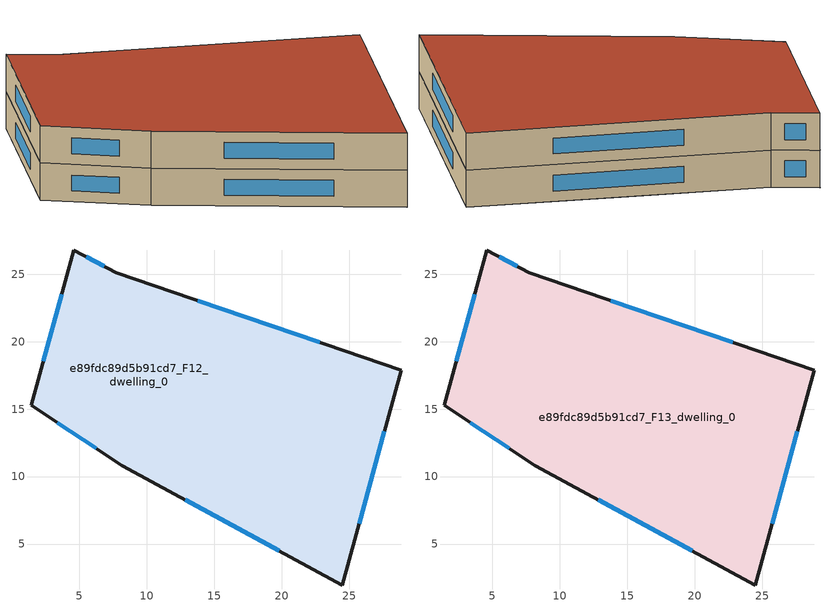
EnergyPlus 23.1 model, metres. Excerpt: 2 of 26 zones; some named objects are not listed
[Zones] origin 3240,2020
e89fdc89d5b91cd7_F12_dwelling_0
 floor to e89fdc89d5b91cd7_F11_dwelling_0 (EU_floor_Construction): 18.63,21.38 12.89,8.25 8.17,10.81 1.43,15.27 4.59,26.79 7.73,25.09 z36
 floor to e89fdc89d5b91cd7_F11_dwelling_1 (EU_floor_Construction): 28.86,17.89 24.48,1.96 12.89,8.25 18.63,21.38 z36
 wall outside (EU_wall_Construction): 8.17,10.81 24.48,1.96 28.86,17.89 7.73,25.09 4.59,26.79 1.43,15.27 8.17,10.81 z36:39
 window (EU_Window_Construction): 12.83,8.29 19.82,4.49 / 3.35,14 6.24,12.09 / 3.69,23.5 2.33,18.56 / 6.84,25.57 5.49,26.3 / 22.82,19.95 13.77,23.03 / 25.73,6.52 27.61,13.34 z36.86:38.14
e89fdc89d5b91cd7_F13_dwelling_0
 floor to e89fdc89d5b91cd7_F12_dwelling_0 (EU_floor_Construction): 28.86,17.89 24.48,1.96 8.17,10.81 1.43,15.27 4.59,26.79 7.73,25.09 z39
 wall outside (EU_wall_Construction): 8.17,10.81 24.48,1.96 28.86,17.89 7.73,25.09 4.59,26.79 1.43,15.27 8.17,10.81 z39:42
 window (EU_Window_Construction): 12.83,8.29 19.82,4.49 / 3.35,14 6.24,12.09 / 3.69,23.5 2.33,18.56 / 6.84,25.57 5.49,26.3 / 22.82,19.95 13.77,23.03 / 25.73,6.52 27.61,13.34 z39.86:41.14
 roof outside (EU_roof_Construction): 24.48,1.96 28.86,17.89 7.73,25.09 4.59,26.79 1.43,15.27 8.17,10.81 z42
[Building]
EU S2 Campaign: North Axis=0; Terrain=City; Solar Distribution=FullExterior
[Site:Location]
Helsinki-Vantaa.AP: Latitude=60.317; Longitude=24.963; Time Zone=2; Elevation=54.6
[SizingPeriod:WeatherFileDays]
AnnualSizingPeriod: Begin Month=1; Begin Day of Month=1; End Month=12; End Day of Month=31; Day of Week for Start Day=Monday; Use Weather File Daylight Saving Period=No; Use Weather File Rain and Snow Indicators=No
[MATERIAL]
EU_InternalMass_Material: Roughness=MediumRough; Thickness=0.1; Conductivity=1; Density=1800; Specific Heat=900; Thermal Absorptance=0.9; Solar Absorptance=0.7; Visible Absorptance=0.7
[MATERIAL:NOMASS] Roughness=MediumRough; Thermal Absorptance=0.9; Solar Absorptance=0.7; Visible Absorptance=0.7
Name | Thermal Resistance
EU_wall_NoMass | 5.91765
EU_roof_NoMass | 11.1778
EU_floor_NoMass | 6.2875
[WINDOWMATERIAL:SIMPLEGLAZINGSYSTEM]
EU_Window_SimpleGlazing: UFactor=0.994035; Solar Heat Gain Coefficient=0.7; Visible Transmittance=0.7
[CONSTRUCTION]
EU_wall_Construction: EU_wall_NoMass
EU_roof_Construction: EU_roof_NoMass
EU_floor_Construction: EU_floor_NoMass
EU_Window_Construction: EU_Window_SimpleGlazing
EU_InternalMass_Construction: EU_InternalMass_Material
[ZONE] Type=1; Multiplier=1; Ceiling Height=autocalculate; Floor Area=autocalculate; Part of Total Floor Area=Yes
Name | Volume
e89fdc89d5b91cd7_F12_dwelling_0 | 1099.33
e89fdc89d5b91cd7_F13_dwelling_0 | 1099.34
[INTERNALMASS] Construction=EU_InternalMass_Construction; Surface Area=366.447
Name | Zone or ZoneList
e89fdc89d5b91cd7_F12_dwelling_0_EU_InternalMass | e89fdc89d5b91cd7_F12_dwelling_0
e89fdc89d5b91cd7_F13_dwelling_0_EU_InternalMass | e89fdc89d5b91cd7_F13_dwelling_0
[OTHEREQUIPMENT] Fuel Type=Electricity; Design Level Calculation Method=Watts/Area; Power per Zone Floor Area=1; Fraction Latent=0; Fraction Radiant=0; Fraction Lost=0; Carbon Dioxide Generation Rate=0; EndUse Subcategory=EU_Step8_InternalGains
Name | Zone or ZoneList or Space or SpaceList | Schedule
EU_Step8_InternalGain_e89fdc89d5b91cd7_F12_dwelling_0_f000 | e89fdc89d5b91cd7_F12_dwelling_0 | EU_Step8_GainSchedule_e89fdc89d5b91cd7_F12_dwelling_0_f000
EU_Step8_InternalGain_e89fdc89d5b91cd7_F13_dwelling_0_f000 | e89fdc89d5b91cd7_F13_dwelling_0 | EU_Step8_GainSchedule_e89fdc89d5b91cd7_F13_dwelling_0_f000
[ZONEVENTILATION:DESIGNFLOWRATE] Schedule=EU_AlwaysOn; Design Flow Rate Calculation Method=AirChanges/Hour; Air Changes per Hour=0.596421; Ventilation Type=Natural; Fan Pressure Rise=0; Fan Total Efficiency=1; Constant Term Coefficient=1; Temperature Term Coefficient=0; Velocity Term Coefficient=0; Velocity Squared Term Coefficient=0; Minimum Indoor Temperature=-100; Maximum Indoor Temperature=100; Delta Temperature=-100; Minimum Outdoor Temperature=-100; Maximum Outdoor Temperature=100; Maximum Wind Speed=40
Name | Zone or ZoneList or Space or SpaceList
EU_ConstantAir_e89fdc89d5b91cd7_F12_dwelling_0 | e89fdc89d5b91cd7_F12_dwelling_0
EU_ConstantAir_e89fdc89d5b91cd7_F13_dwelling_0 | e89fdc89d5b91cd7_F13_dwelling_0
[HVACTEMPLATE:ZONE:IDEALLOADSAIRSYSTEM] System Availability Schedule=EU_AlwaysOn; Maximum Heating Supply Air Temperature=50; Minimum Cooling Supply Air Temperature=13; Maximum Heating Supply Air Humidity Ratio=0.0156; Minimum Cooling Supply Air Humidity Ratio=0.0077; Heating Limit=NoLimit; Cooling Limit=NoLimit; Heating Availability Schedule=EU_AlwaysOn; Cooling Availability Schedule=EU_CoolingOff; Dehumidification Control Type=ConstantSensibleHeatRatio; Cooling Sensible Heat Ratio=0.7; Dehumidification Setpoint=60; Humidification Control Type=None; Humidification Setpoint=30; Outdoor Air Method=None; Outdoor Air Flow Rate per Person=0.00944; Outdoor Air Flow Rate per Zone Floor Area=0; Outdoor Air Flow Rate per Zone=0; Demand Controlled Ventilation Type=None; Outdoor Air Economizer Type=NoEconomizer; Heat Recovery Type=None; Sensible Heat Recovery Effectiveness=0.7; Latent Heat Recovery Effectiveness=0.65
Name | Template Thermostat
e89fdc89d5b91cd7_F12_dwelling_0 | EU_HeatOnly_e89fdc89d5b91cd7_F12_dwelling_0
e89fdc89d5b91cd7_F13_dwelling_0 | EU_HeatOnly_e89fdc89d5b91cd7_F13_dwelling_0
[SIZING:ZONE] Zone Cooling Design Supply Air Temperature Input Method=SupplyAirTemperature; Zone Cooling Design Supply Air Temperature=13; Zone Heating Design Supply Air Temperature Input Method=SupplyAirTemperature; Zone Heating Design Supply Air Temperature=50; Zone Cooling Design Supply Air Humidity Ratio=0.008; Zone Heating Design Supply Air Humidity Ratio=0.008; Cooling Design Air Flow Method=DesignDay; Cooling Design Air Flow Rate=0; Cooling Minimum Air Flow per Zone Floor Area=0.000762; Cooling Minimum Air Flow=0; Cooling Minimum Air Flow Fraction=0.2; Heating Design Air Flow Method=DesignDay; Heating Design Air Flow Rate=0; Heating Maximum Air Flow per Zone Floor Area=0.002032; Heating Maximum Air Flow=0.141576; Heating Maximum Air Flow Fraction=0.3; Account for Dedicated Outdoor Air System=No; Dedicated Outdoor Air System Control Strategy=NeutralSupplyAir; Dedicated Outdoor Air Low Setpoint Temperature for Design=autosize; Dedicated Outdoor Air High Setpoint Temperature for Design=autosize; Zone Load Sizing Method=Sensible Load Only No Latent Load; Zone Latent Cooling Design Supply Air Humidity Ratio Input Method=HumidityRatioDifference; Zone Cooling Design Supply Air Humidity Ratio Difference=0.005; Zone Latent Heating Design Supply Air Humidity Ratio Input Method=HumidityRatioDifference; Zone Humidification Design Supply Air Humidity Ratio Difference=0.005
e89fdc89d5b91cd7_F12_dwelling_0; e89fdc89d5b91cd7_F13_dwelling_0
[SCHEDULE:CONSTANT]
Name | Hourly Value
EU_AlwaysOn | 1
EU_CoolingOff | 0
[SCHEDULE:FILE] Column Number=1; Rows to Skip at Top=0; Number of Hours of Data=8760; Column Separator=Comma; Interpolate to Timestep=No; Minutes per Item=60; Adjust Schedule for Daylight Savings=Yes
Name | File
EU_Step8_GainSchedule_e89fdc89d5b91cd7_F12_dwelling_0_f000 | ../../schedules/e89fdc89d5b91cd7/e89fdc89d5b91cd7_F12_dwelling_0_f000_gain.csv
EU_Step8_GainSchedule_e89fdc89d5b91cd7_F13_dwelling_0_f000 | ../../schedules/e89fdc89d5b91cd7/e89fdc89d5b91cd7_F13_dwelling_0_f000_gain.csv
